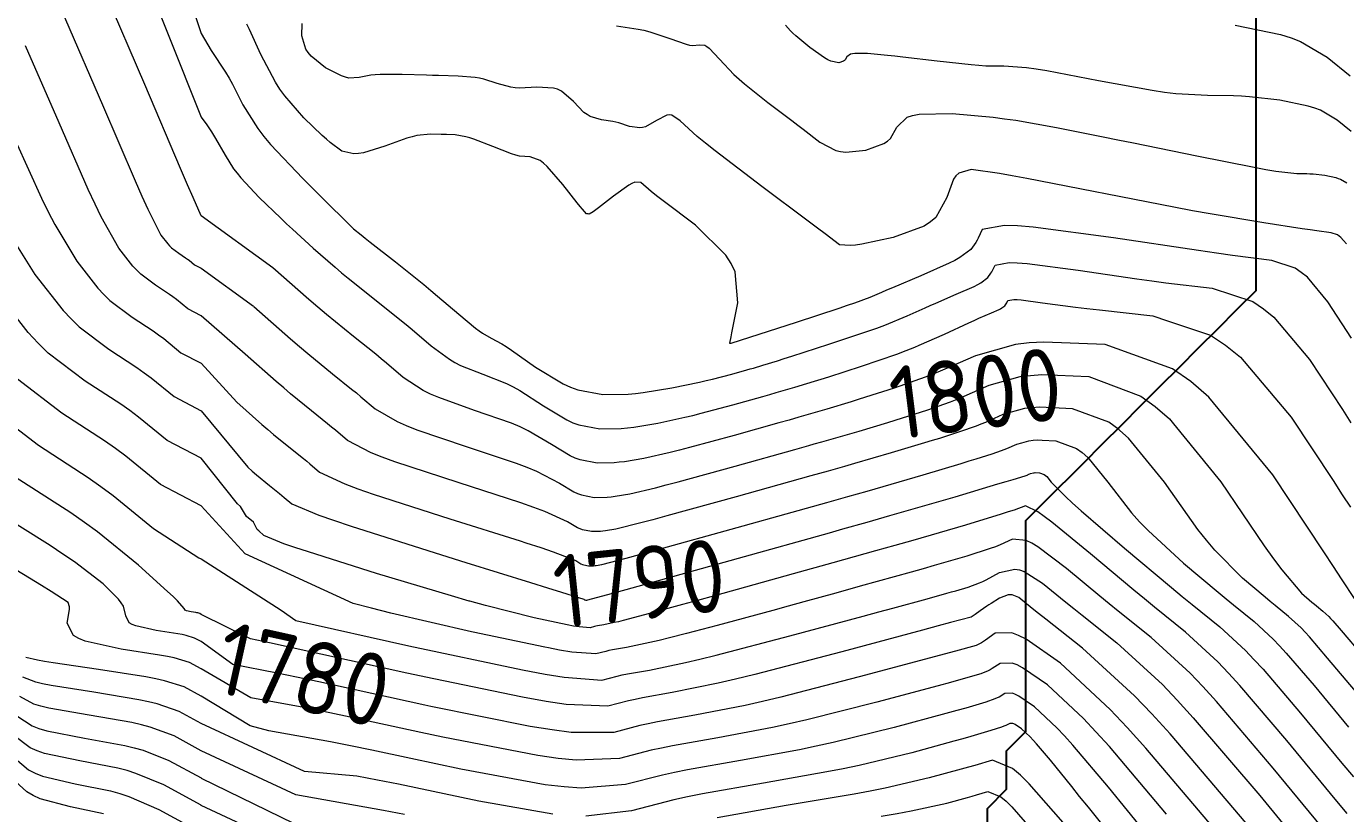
# Model space of a CAD drawing. Header units: millimetres. Extents: x 837475 to 838477, y 1189012 to 1191015.
# Drawn here: x 837990.9 to 838059.6, y 1189089.2 to 1189130.2 of the extents above; entities that cross this region are included whole.
import ezdxf

# ---------------------------------------------------------------- set-up
doc = ezdxf.new("R2010")
doc.units = ezdxf.units.MM
doc.header["$LTSCALE"] = 0.3
doc.layers.add('COTAS 10', color=7, linetype='Continuous', lineweight=9, true_color=0x6e3e2d)
doc.layers.add('COTAS INT', color=7, linetype='Continuous', lineweight=5, true_color=0x9fa19f)
doc.layers.add('DRENAJE', color=5, linetype='Continuous', lineweight=25)
doc.styles.get("Standard").update_dxf_attribs({"font": 'isocp2.shx', "bigfont": '@extfont2.shx'})

msp = doc.modelspace()

# ---------------------------------------------------------------- linework, layer by layer
at = {"layer": 'COTAS 10'}
for points in [[(838060.102, 1189100.369), (838059.396, 1189101.443), (838058.98, 1189102.073), (838058.467, 1189102.849), (838055.817, 1189106.855), (838052.485, 1189110.908), (838051.543, 1189111.713), (838050.593, 1189112.38), (838047.09, 1189113.644), (838043.888, 1189113.778), (838043.127, 1189113.733), (838042.421, 1189113.653), (838040.325, 1189113.066), (838038.619, 1189112.309), (838038.159, 1189112.121), (838037.703, 1189111.942), (838036.1, 1189111.375), (838034.608, 1189110.9), (838034.222, 1189110.779), (838033.847, 1189110.663), (838032.594, 1189110.282), (838031.74, 1189110.034), (838031.135, 1189109.858), (838030.632, 1189109.714), (838030.085, 1189109.56), (838027.752, 1189108.907), (838025.441, 1189108.281), (838024.909, 1189108.143), (838024.423, 1189108.021), (838023.059, 1189107.706), (838022.041, 1189107.539), (838021.773, 1189107.51), (838021.512, 1189107.488), (838020.62, 1189107.468), (838019.738, 1189107.634), (838019.484, 1189107.729), (838019.225, 1189107.844), (838018.251, 1189108.439), (838017.025, 1189109.157), (838016.607, 1189109.351), (838016.156, 1189109.543), (838014.241, 1189110.217), (838012.37, 1189110.882), (838011.947, 1189111.068), (838011.564, 1189111.254), (838010.52, 1189111.935), (838009.65, 1189112.679), (838009.376, 1189112.906), (838009.088, 1189113.142), (838007.927, 1189114.069), (838006.52, 1189115.218), (838006.076, 1189115.594), (838005.609, 1189115.995), (838003.728, 1189117.65), (838000, 1189120.349), (837999.573, 1189121.301), (837999.282, 1189121.977), (837998.924, 1189122.815), (837997.067, 1189127.193), (837994.996, 1189132.014)], [(838021.624, 1189130.247), (838022.756, 1189130.087), (838023.06, 1189130.021), (838023.359, 1189129.945), (838024.401, 1189129.593), (838025.256, 1189129.292), (838025.436, 1189129.248), (838025.592, 1189129.222), (838025.951, 1189129.27), (838026.232, 1189129.253), (838026.339, 1189129.185), (838026.457, 1189129.089), (838026.988, 1189128.518), (838027.748, 1189127.715), (838028.012, 1189127.473), (838028.297, 1189127.224), (838029.52, 1189126.254), (838030.769, 1189125.315), (838031.072, 1189125.084), (838031.356, 1189124.867), (838032.225, 1189124.189), (838033.048, 1189123.764), (838033.303, 1189123.706), (838033.568, 1189123.673), (838034.624, 1189123.77), (838035.559, 1189124.117), (838035.75, 1189124.241), (838035.91, 1189124.378), (838036.24, 1189124.978), (838036.764, 1189125.5), (838037.046, 1189125.588), (838037.389, 1189125.652), (838039.123, 1189125.679), (838041.248, 1189125.489), (838041.837, 1189125.416), (838042.426, 1189125.334), (838044.557, 1189124.964), (838046.974, 1189124.475), (838047.743, 1189124.319), (838048.557, 1189124.153), (838051.858, 1189123.476), (838054.838, 1189122.887), (838055.449, 1189122.776), (838055.968, 1189122.688), (838057.069, 1189122.558), (838057.594, 1189122.555), (838057.75, 1189122.546), (838057.91, 1189122.535), (838058.527, 1189122.465), (838059.095, 1189122.348), (838059.226, 1189122.307), (838059.345, 1189122.262), (838059.675, 1189122.066)], [(838059.694, 1189089.21), (838059.064, 1189089.962), (838056.548, 1189093.009), (838054.094, 1189095.886), (838053.503, 1189096.531), (838052.951, 1189097.111), (838051.274, 1189098.656), (838049.646, 1189099.961), (838049.124, 1189100.389), (838048.57, 1189100.846), (838046.316, 1189102.735), (838044.303, 1189104.384), (838043.902, 1189104.689), (838043.569, 1189104.928), (838042.934, 1189105.244), (838042.338, 1189105.022), (838042.03, 1189104.922), (838041.661, 1189104.805), (838039.811, 1189104.243), (838037.063, 1189103.443), (838036.128, 1189103.177), (838035.117, 1189102.89), (838032.895, 1189102.269), (838030.836, 1189101.693), (838026.742, 1189100.559), (838025.849, 1189100.312), (838025.061, 1189100.096), (838023.085, 1189099.557), (838021.973, 1189099.267), (838021.73, 1189099.206), (838021.514, 1189099.155), (838020.968, 1189099.04), (838020.636, 1189098.982), (838020.556, 1189098.966), (838020.481, 1189098.949), (838020.251, 1189098.89), (838019.685, 1189098.932), (838019.398, 1189098.98), (838019.054, 1189099.044), (838017.341, 1189099.406), (838014.815, 1189100.043), (838014, 1189100.27), (838013.958, 1189100.281), (838013.033, 1189100.544), (838009.127, 1189101.716), (838005.582, 1189102.839), (838004.885, 1189103.071), (838004.311, 1189103.27), (838003.265, 1189103.704), (838002.995, 1189103.935), (838002.91, 1189104.005), (838002.719, 1189104.39), (838002.359, 1189104.678), (838002.051, 1189105.211), (838001.897, 1189105.343), (838000, 1189107.724), (837998.23, 1189108.644), (837996.732, 1189109.87), (837996.278, 1189110.206), (837995.807, 1189110.54), (837993.964, 1189111.735), (837992.036, 1189113.206), (837991.512, 1189113.714), (837990.991, 1189114.266), (837989.143, 1189116.624)], [(838050.286, 1189089.178), (838047.303, 1189092.694), (838046.603, 1189093.468), (838045.958, 1189094.154), (838044.082, 1189095.91), (838042.779, 1189096.806), (838042.494, 1189096.95), (838042.243, 1189097.049), (838041.61, 1189097.032), (838041.205, 1189096.76), (838041.096, 1189096.698), (838040.989, 1189096.642), (838040.616, 1189096.488), (838039.563, 1189096.19), (838039.027, 1189096.044), (838038.385, 1189095.869), (838035.187, 1189095.008), (838031.551, 1189094.089), (838030.633, 1189093.879), (838029.755, 1189093.687), (838026.904, 1189093.152), (838024.54, 1189092.737), (838023.968, 1189092.621), (838023.432, 1189092.504), (838021.794, 1189092.077), (838019.526, 1189091.984), (838018.593, 1189092.078), (838017.528, 1189092.224), (838012.58, 1189093.183), (838011.438, 1189093.432), (838007.511, 1189094.288), (838006.37, 1189094.526), (838005.342, 1189094.734), (838002.58, 1189095.24), (838000, 1189096.744), (837999.998, 1189096.745), (837999.388, 1189097.079), (837998.599, 1189097.315), (837998.243, 1189097.389), (837997.829, 1189097.467), (837995.839, 1189097.779), (837993.961, 1189098.192), (837993.618, 1189098.333), (837993.35, 1189098.485), (837993.021, 1189099.133), (837993.131, 1189099.738), (837993.14, 1189099.864), (837993.14, 1189099.972), (837993.064, 1189100.211), (837992.187, 1189100.774), (837991.681, 1189101.086), (837991.063, 1189101.466), (837987.88, 1189103.404)], [(838004.454, 1189087.546), (838000, 1189089.635), (837999.993, 1189089.639), (837998.053, 1189090.701), (837996.6, 1189091.303), (837996.138, 1189091.444), (837995.65, 1189091.574), (837993.674, 1189091.95), (837991.844, 1189092.339), (837991.448, 1189092.476), (837991.1, 1189092.627), (837990.244, 1189093.279)]]:
    msp.add_lwpolyline(points, dxfattribs=at)
at = {"layer": 'COTAS INT'}
for points in [[(837995.01, 1189138.001), (838000, 1189125.503), (838000.286, 1189125.097), (838000.536, 1189124.723), (838000.752, 1189124.389), (838001.247, 1189123.515), (838001.686, 1189122.805), (838001.866, 1189122.573), (838002.072, 1189122.327), (838003.027, 1189121.312), (838004.139, 1189120.229), (838004.444, 1189119.94), (838004.747, 1189119.656), (838005.828, 1189118.667), (838006.97, 1189117.676), (838007.311, 1189117.39), (838007.662, 1189117.1), (838009.02, 1189116.009), (838010.341, 1189114.954), (838010.669, 1189114.686), (838010.981, 1189114.428), (838011.972, 1189113.581), (838012.924, 1189112.879), (838013.211, 1189112.713), (838013.509, 1189112.558), (838014.673, 1189112.1), (838015.906, 1189111.616), (838016.249, 1189111.446), (838016.592, 1189111.259), (838017.833, 1189110.455), (838019.04, 1189109.719), (838019.361, 1189109.575), (838019.676, 1189109.458), (838020.768, 1189109.253), (838021.873, 1189109.277), (838022.197, 1189109.304), (838022.528, 1189109.341), (838023.79, 1189109.548), (838025.187, 1189109.856), (838025.604, 1189109.957), (838026.034, 1189110.064), (838027.694, 1189110.505), (838029.252, 1189110.941), (838029.616, 1189111.044), (838029.952, 1189111.14), (838030.925, 1189111.423), (838031.543, 1189111.613), (838031.936, 1189111.733), (838032.295, 1189111.846), (838032.689, 1189111.97), (838034.399, 1189112.517), (838036.239, 1189113.152), (838036.714, 1189113.332), (838037.176, 1189113.513), (838037.4, 1189113.611), (838038.72, 1189114.184), (838039.977, 1189114.771), (838040.257, 1189114.9), (838040.507, 1189115.013), (838041.165, 1189115.302), (838041.554, 1189115.475), (838041.634, 1189115.516), (838041.703, 1189115.554), (838041.854, 1189115.666), (838041.923, 1189115.763), (838041.957, 1189115.823), (838042.011, 1189115.94), (838042.319, 1189115.998), (838042.495, 1189115.991), (838042.712, 1189115.974), (838043.823, 1189115.828), (838045.536, 1189115.596), (838046.132, 1189115.524), (838046.78, 1189115.448), (838049.56, 1189115.148), (838049.614, 1189115.131), (838050.279, 1189114.908), (838052.566, 1189114.142), (838053.357, 1189113.622), (838054.131, 1189112.996), (838056.774, 1189109.863), (838058.952, 1189106.557), (838059.432, 1189105.822), (838059.858, 1189105.166)], [(837997.725, 1189136.69), (838000, 1189129.859), (838000.513, 1189128.963), (838001.271, 1189127.835), (838001.457, 1189127.528), (838001.632, 1189127.223), (838002.177, 1189126.139), (838002.944, 1189124.898), (838003.259, 1189124.494), (838003.618, 1189124.063), (838005.287, 1189122.291), (838006.883, 1189120.709), (838007.197, 1189120.398), (838007.456, 1189120.143), (838007.928, 1189119.683), (838008.331, 1189119.357), (838008.545, 1189119.187), (838008.805, 1189118.981), (838010.113, 1189117.95), (838011.594, 1189116.767), (838011.962, 1189116.466), (838012.312, 1189116.176), (838013.423, 1189115.227), (838014.284, 1189114.504), (838014.476, 1189114.358), (838014.648, 1189114.234), (838015.105, 1189113.982), (838015.657, 1189113.689), (838015.89, 1189113.54), (838016.158, 1189113.362), (838017.415, 1189112.472), (838018.854, 1189111.593), (838019.237, 1189111.422), (838019.613, 1189111.282), (838020.916, 1189111.037), (838022.234, 1189111.066), (838022.62, 1189111.099), (838023.016, 1189111.142), (838024.521, 1189111.389), (838025.952, 1189111.691), (838026.3, 1189111.77), (838026.627, 1189111.846), (838027.637, 1189112.104), (838028.418, 1189112.322), (838028.601, 1189112.374), (838028.769, 1189112.422), (838029.257, 1189112.564), (838030.024, 1189112.803), (838030.368, 1189112.912), (838030.77, 1189113.04), (838032.697, 1189113.659), (838034.721, 1189114.337), (838035.184, 1189114.502), (838035.604, 1189114.658), (838036.77, 1189115.14), (838037.704, 1189115.567), (838037.977, 1189115.689), (838038.258, 1189115.811), (838039.325, 1189116.264), (838040.253, 1189116.677), (838040.446, 1189116.775), (838040.61, 1189116.866), (838040.97, 1189117.132), (838041.135, 1189117.365), (838041.177, 1189117.435), (838041.217, 1189117.507), (838041.346, 1189117.787), (838042.081, 1189117.926), (838042.503, 1189117.909), (838043.02, 1189117.868), (838045.675, 1189117.52), (838048.737, 1189117.071), (838049.51, 1189116.965), (838050.251, 1189116.869), (838052.658, 1189116.588), (838054.772, 1189115.881), (838055.329, 1189115.515), (838055.872, 1189115.075), (838057.731, 1189112.871), (838059.437, 1189110.265), (838059.884, 1189109.571)], [(837990.346, 1189136.133), (837991.952, 1189132.757), (837992.433, 1189131.699), (837992.93, 1189130.588), (837994.857, 1189126.133), (837996.558, 1189122.17), (837996.913, 1189121.37), (837997.218, 1189120.698), (837997.899, 1189119.347), (837998.256, 1189118.89), (837998.357, 1189118.783), (837998.459, 1189118.685), (837998.832, 1189118.4), (837999.189, 1189118.169), (837999.28, 1189118.104), (837999.368, 1189118.039), (837999.657, 1189117.802), (838000, 1189117.624), (838002.726, 1189115.652)], [(838059.921, 1189113.973), (838058.688, 1189115.879), (838057.614, 1189117.153), (838057.3, 1189117.407), (838056.978, 1189117.619), (838055.756, 1189118.028), (838053.722, 1189118.289), (838052.888, 1189118.407), (838051.937, 1189118.546), (838047.526, 1189119.213), (838043.327, 1189119.762), (838042.51, 1189119.827), (838041.843, 1189119.854), (838040.681, 1189119.635), (838040.477, 1189119.192), (838040.414, 1189119.078), (838040.348, 1189118.967), (838040.086, 1189118.598), (838039.517, 1189118.177), (838039.257, 1189118.034), (838038.953, 1189117.879), (838037.485, 1189117.225), (838036.008, 1189116.609), (838035.698, 1189116.478), (838035.43, 1189116.364), (838034.82, 1189116.096), (838034.033, 1189115.803), (838033.653, 1189115.673), (838033.203, 1189115.522), (838030.995, 1189114.801), (838027.588, 1189113.704), (838027.586, 1189113.704), (838027.584, 1189113.703), (838027.58, 1189113.702), (838027.573, 1189113.7), (838027.571, 1189113.7), (838027.567, 1189113.699), (838027.553, 1189113.696), (838027.54, 1189113.698), (838027.538, 1189113.7), (838027.536, 1189113.703), (838027.536, 1189113.719), (838027.602, 1189114.055), (838027.642, 1189114.26), (838027.692, 1189114.512), (838027.951, 1189115.826), (838027.808, 1189117.435), (838027.605, 1189117.874), (838027.33, 1189118.309), (838025.743, 1189119.86), (838024.059, 1189121.133), (838023.723, 1189121.394), (838023.444, 1189121.615), (838022.903, 1189122.085), (838022.579, 1189122.106), (838022.435, 1189122.044), (838022.268, 1189121.954), (838021.471, 1189121.383), (838020.698, 1189120.775), (838020.547, 1189120.66), (838020.422, 1189120.569), (838020.2, 1189120.435), (838020.152, 1189120.451), (838020.139, 1189120.454), (838020.125, 1189120.457), (838020.074, 1189120.465), (838019.853, 1189120.7), (838019.732, 1189120.846), (838019.586, 1189121.028), (838018.842, 1189121.98), (838018.027, 1189122.92), (838017.835, 1189123.095), (838017.658, 1189123.232), (838017.141, 1189123.421), (838016.585, 1189123.47), (838016.383, 1189123.521), (838016.16, 1189123.587), (838015.184, 1189123.958), (838014.208, 1189124.342), (838013.986, 1189124.417), (838013.784, 1189124.477), (838013.23, 1189124.579), (838012.78, 1189124.592), (838012.644, 1189124.596), (838012.503, 1189124.6), (838011.951, 1189124.617), (838011.231, 1189124.532), (838010.983, 1189124.472), (838010.714, 1189124.396), (838009.57, 1189123.989), (838008.445, 1189123.637), (838008.19, 1189123.595), (838007.958, 1189123.578), (838007.32, 1189123.719), (838006.725, 1189124.169), (838006.519, 1189124.346), (838006.296, 1189124.545), (838005.342, 1189125.457), (838004.349, 1189126.61), (838004.101, 1189126.961), (838003.864, 1189127.326), (838003.108, 1189128.762), (838002.512, 1189130.057), (838002.378, 1189130.333)], [(838059.646, 1189118.887), (838059.499, 1189119.062), (838059.356, 1189119.231), (838059.271, 1189119.3), (838059.184, 1189119.357), (838058.854, 1189119.467), (838058.106, 1189119.568), (838057.756, 1189119.62), (838057.344, 1189119.681), (838055.34, 1189119.986), (838052.545, 1189120.457), (838051.635, 1189120.622), (838050.665, 1189120.803), (838043.001, 1189122.3), (838042.235, 1189122.441), (838041.578, 1189122.556), (838040.111, 1189122.766), (838039.456, 1189122.573), (838039.311, 1189122.434), (838039.181, 1189122.258), (838038.844, 1189121.316), (838038.271, 1189120.274), (838037.993, 1189120.036), (838037.662, 1189119.819), (838036.036, 1189119.217), (838034.414, 1189118.881), (838034.085, 1189118.831), (838033.81, 1189118.801), (838033.25, 1189118.849), (838032.498, 1189119.419), (838032.101, 1189119.717), (838031.622, 1189120.076), (838029.209, 1189121.879), (838026.763, 1189123.742), (838026.262, 1189124.139), (838025.838, 1189124.484), (838024.946, 1189125.301), (838024.518, 1189125.598), (838024.387, 1189125.615), (838024.25, 1189125.603), (838023.711, 1189125.327), (838023.145, 1189124.998), (838022.991, 1189124.954), (838022.839, 1189124.931), (838022.3, 1189125.014), (838021.756, 1189125.198), (838021.599, 1189125.238), (838021.441, 1189125.272), (838020.849, 1189125.356), (838020.255, 1189125.534), (838020.095, 1189125.628), (838019.937, 1189125.742), (838019.384, 1189126.315), (838018.763, 1189126.853), (838018.562, 1189126.946), (838018.349, 1189127.013), (838017.473, 1189127.052), (838016.577, 1189127.008), (838016.35, 1189127.023), (838016.133, 1189127.051), (838015.424, 1189127.249), (838014.718, 1189127.477), (838014.501, 1189127.522), (838014.275, 1189127.561), (838013.384, 1189127.636), (838012.359, 1189127.665), (838012.05, 1189127.674), (838011.729, 1189127.683), (838010.475, 1189127.722), (838009.322, 1189127.722), (838009.064, 1189127.707), (838008.834, 1189127.685), (838008.223, 1189127.554), (838007.691, 1189127.528), (838007.51, 1189127.573), (838007.313, 1189127.641), (838006.481, 1189128.073), (838005.724, 1189128.681), (838005.575, 1189128.858), (838005.453, 1189129.04), (838005.234, 1189129.73), (838005.258, 1189130.373)], [(838059.904, 1189124.746), (838059.16, 1189125.345), (838058.304, 1189125.852), (838057.997, 1189125.969), (838057.66, 1189126.076), (838056.188, 1189126.377), (838054.593, 1189126.558), (838054.179, 1189126.588), (838053.776, 1189126.61), (838052.416, 1189126.619), (838050.764, 1189126.709), (838050.176, 1189126.782), (838049.532, 1189126.877), (838046.733, 1189127.391), (838044.052, 1189127.904), (838043.481, 1189127.997), (838042.985, 1189128.068), (838041.812, 1189128.151), (838040.86, 1189128.157), (838040.504, 1189128.181), (838040.106, 1189128.214), (838038.333, 1189128.411), (838036.537, 1189128.628), (838036.125, 1189128.674), (838035.751, 1189128.713), (838034.706, 1189128.804), (838034.053, 1189128.809), (838033.925, 1189128.795), (838033.82, 1189128.774), (838033.635, 1189128.64), (838033.548, 1189128.483), (838033.506, 1189128.447), (838033.457, 1189128.414), (838033.211, 1189128.324), (838032.8, 1189128.405), (838032.645, 1189128.481), (838032.473, 1189128.58), (838031.703, 1189129.131), (838030.97, 1189129.737), (838030.822, 1189129.871), (838030.696, 1189129.99), (838030.438, 1189130.296)], [(838053.849, 1189130.29), (838056.224, 1189129.803), (838056.768, 1189129.631), (838057.264, 1189129.442), (838058.645, 1189128.625), (838059.845, 1189127.657)], [(838060.117, 1189095.589), (838058.67, 1189097.307), (838057.725, 1189098.415), (838057.497, 1189098.664), (838057.284, 1189098.887), (838056.638, 1189099.482), (838055.935, 1189100.049), (838055.686, 1189100.255), (838055.414, 1189100.481), (838054.233, 1189101.473), (838052.798, 1189102.927), (838052.365, 1189103.446), (838051.916, 1189104.014), (838050.167, 1189106.483), (838048.306, 1189108.77), (838047.853, 1189109.168), (838047.788, 1189109.224), (838047.268, 1189109.599), (838045.376, 1189110.303), (838043.665, 1189110.375), (838043.259, 1189110.351), (838042.881, 1189110.308), (838041.762, 1189109.995), (838040.85, 1189109.59), (838040.604, 1189109.489), (838040.361, 1189109.394), (838039.504, 1189109.091), (838038.446, 1189108.759), (838038.075, 1189108.646), (838037.671, 1189108.523), (838035.931, 1189108), (838034.027, 1189107.447), (838033.501, 1189107.294), (838032.663, 1189107.055), (838031.753, 1189106.798), (838027.866, 1189105.711), (838024.254, 1189104.716), (838023.517, 1189104.517), (838022.895, 1189104.35), (838021.597, 1189104.023), (838021.065, 1189103.936), (838020.926, 1189103.921), (838020.789, 1189103.909), (838020.323, 1189103.899), (838019.863, 1189103.986), (838019.731, 1189104.035), (838019.595, 1189104.096), (838019.087, 1189104.406), (838017.892, 1189104.952), (838017.325, 1189105.161), (838016.654, 1189105.396), (838013.377, 1189106.451), (838010.092, 1189107.529), (838009.417, 1189107.778), (838008.844, 1189108.005), (838007.618, 1189108.642), (838006.988, 1189109.181), (838006.789, 1189109.345), (838006.581, 1189109.516), (838005.74, 1189110.188), (838004.658, 1189111.076), (838004.298, 1189111.384), (838003.91, 1189111.718), (838002.29, 1189113.148), (838000, 1189115.149), (837999.3, 1189115.513), (837998.709, 1189115.997), (837998.529, 1189116.13), (837998.343, 1189116.262), (837997.615, 1189116.734), (837996.853, 1189117.315), (837996.646, 1189117.516), (837996.44, 1189117.734), (837995.71, 1189118.666), (837994.794, 1189120.303), (837994.471, 1189120.966), (837994.118, 1189121.72), (837992.594, 1189125.199), (837990.845, 1189129.209)], [(837990.331, 1189124.264), (837991.679, 1189121.27), (837992.029, 1189120.562), (837992.37, 1189119.908), (837993.521, 1189117.985), (837994.624, 1189116.578), (837994.934, 1189116.249), (837995.247, 1189115.945), (837996.398, 1189115.068), (837997.498, 1189114.355), (837997.779, 1189114.155), (837998.05, 1189113.955), (837998.944, 1189113.223), (838000, 1189112.674), (838001.854, 1189110.643), (838003.165, 1189109.486), (838003.479, 1189109.215), (838003.771, 1189108.966), (838004.647, 1189108.247), (838005.327, 1189107.704), (838005.496, 1189107.565), (838005.657, 1189107.432), (838006.167, 1189106.996), (838007.484, 1189106.38), (838008.152, 1189106.133), (838008.953, 1189105.853), (838012.945, 1189104.569), (838016.619, 1189103.413), (838016.904, 1189103.322), (838017.683, 1189103.067), (838018.326, 1189102.85), (838019.505, 1189102.389), (838019.78, 1189102.221), (838019.854, 1189102.188), (838019.926, 1189102.162), (838020.175, 1189102.115), (838020.428, 1189102.12), (838020.502, 1189102.126), (838020.578, 1189102.135), (838020.866, 1189102.182), (838022.131, 1189102.515), (838022.822, 1189102.703), (838023.661, 1189102.934), (838027.923, 1189104.112), (838030.781, 1189104.912), (838032.586, 1189105.416), (838033.679, 1189105.726), (838034.685, 1189106.012), (838037.599, 1189106.86), (838039.583, 1189107.453), (838040.002, 1189107.579), (838040.365, 1189107.689), (838041.206, 1189107.949), (838041.689, 1189108.12), (838041.827, 1189108.174), (838041.966, 1189108.23), (838042.48, 1189108.459), (838042.735, 1189108.531), (838043.112, 1189108.636), (838043.325, 1189108.66), (838043.554, 1189108.674), (838043.805, 1189108.664), (838044.519, 1189108.633), (838045.587, 1189108.235), (838045.88, 1189108.024), (838046.173, 1189107.768), (838047.223, 1189106.478), (838048.462, 1189104.87), (838048.875, 1189104.415), (838049.317, 1189103.955), (838051.165, 1189102.256), (838052.974, 1189100.737), (838053.391, 1189100.39), (838053.773, 1189100.075), (838054.85, 1189099.207), (838055.84, 1189098.295), (838056.166, 1189097.953), (838056.515, 1189097.572), (838057.963, 1189095.874), (838059.766, 1189093.713)], [(837989.947, 1189119.513), (837991.332, 1189117.305), (837992.807, 1189115.422), (837993.223, 1189114.981), (837993.642, 1189114.575), (837995.181, 1189113.401), (837996.653, 1189112.448), (837997.029, 1189112.181), (837997.391, 1189111.912), (837998.587, 1189110.934), (838000, 1189110.199), (838002.421, 1189107.254), (838002.66, 1189107.047), (838002.884, 1189106.857), (838003.553, 1189106.307), (838004.074, 1189105.891), (838004.203, 1189105.785), (838004.326, 1189105.684), (838004.716, 1189105.35), (838006.124, 1189104.755), (838006.888, 1189104.488), (838007.814, 1189104.177), (838012.513, 1189102.686), (838013.786, 1189102.292), (838017.153, 1189101.249), (838018.042, 1189100.972), (838018.76, 1189100.747), (838019.923, 1189100.373), (838019.966, 1189100.347), (838019.988, 1189100.337), (838020.027, 1189100.33), (838020.067, 1189100.331), (838020.078, 1189100.332), (838020.09, 1189100.333), (838020.135, 1189100.341), (838021.367, 1189100.68), (838022.126, 1189100.89), (838023.068, 1189101.151), (838027.98, 1189102.514), (838032.728, 1189103.842), (838033.42, 1189104.035), (838034.694, 1189104.396), (838035.868, 1189104.73), (838039.267, 1189105.719), (838041.495, 1189106.383), (838041.929, 1189106.513), (838042.284, 1189106.619), (838042.908, 1189106.807), (838043.018, 1189106.846), (838043.049, 1189106.858), (838043.081, 1189106.871), (838043.198, 1189106.923), (838043.342, 1189106.963), (838043.391, 1189106.969), (838043.443, 1189106.972), (838043.663, 1189106.963), (838043.906, 1189106.872), (838043.973, 1189106.824), (838044.039, 1189106.766), (838044.279, 1189106.472), (838045.009, 1189105.727), (838045.385, 1189105.384), (838045.837, 1189104.982), (838048.098, 1189103.039), (838050.534, 1189100.992), (838051.097, 1189100.525), (838051.611, 1189100.102), (838053.062, 1189098.931), (838054.395, 1189097.703), (838054.835, 1189097.242), (838055.305, 1189096.729), (838057.255, 1189094.442), (838059.415, 1189091.838), (838060.016, 1189091.125)], [(838002.746, 1189115.634), (838004.655, 1189113.95), (838005.116, 1189113.552), (838005.546, 1189113.186), (838006.833, 1189112.128), (838007.834, 1189111.329), (838008.083, 1189111.126), (838008.319, 1189110.93), (838009.069, 1189110.288), (838010.204, 1189109.629), (838010.682, 1189109.423), (838011.231, 1189109.206), (838013.809, 1189108.334), (838016.405, 1189107.469), (838016.966, 1189107.256), (838017.459, 1189107.055), (838018.669, 1189106.422), (838019.41, 1189105.97), (838019.607, 1189105.882), (838019.801, 1189105.81), (838020.472, 1189105.684), (838021.15, 1189105.698), (838021.349, 1189105.715), (838021.553, 1189105.738), (838022.328, 1189105.865), (838023.659, 1189106.186), (838024.213, 1189106.33), (838024.848, 1189106.499), (838027.809, 1189107.309), (838030.919, 1189108.179), (838031.647, 1189108.385), (838031.935, 1189108.467), (838032.318, 1189108.576), (838034.262, 1189109.141), (838035.759, 1189109.593), (838036.149, 1189109.713), (838036.527, 1189109.83), (838037.802, 1189110.233), (838039.032, 1189110.668), (838039.381, 1189110.805), (838039.735, 1189110.949), (838041.044, 1189111.53), (838042.651, 1189111.981), (838043.193, 1189112.042), (838043.776, 1189112.077), (838046.233, 1189111.974), (838048.948, 1189110.962), (838049.695, 1189110.423), (838050.44, 1189109.773), (838050.65, 1189109.516), (838053.111, 1189106.489), (838055.37, 1189103.158), (838055.854, 1189102.477), (838056.278, 1189101.9), (838057.301, 1189100.689), (838057.853, 1189100.225), (838057.981, 1189100.119), (838058.097, 1189100.023), (838058.426, 1189099.758), (838058.729, 1189099.479), (838058.828, 1189099.374), (838058.935, 1189099.258), (838059.378, 1189098.739), (838060.468, 1189097.465)], [(838058.712, 1189088.086), (838055.841, 1189091.576), (838052.884, 1189095.043), (838052.172, 1189095.82), (838051.506, 1189096.518), (838049.486, 1189098.381), (838047.763, 1189099.751), (838047.285, 1189100.139), (838046.806, 1189100.531), (838045.071, 1189101.976), (838043.582, 1189103.105), (838043.258, 1189103.297), (838042.972, 1189103.437), (838042.258, 1189103.505), (838041.611, 1189103.205), (838041.367, 1189103.112), (838041.096, 1189103.014), (838039.883, 1189102.627), (838038.182, 1189102.132), (838037.603, 1189101.967), (838036.977, 1189101.789), (838034.327, 1189101.048), (838033.061, 1189100.699), (838031.385, 1189100.237), (838030.576, 1189100.015), (838029.768, 1189099.795), (838026.871, 1189099.013), (838025.275, 1189098.597), (838024.394, 1189098.367), (838023.852, 1189098.232), (838023.371, 1189098.117), (838022.155, 1189097.863), (838021.417, 1189097.733), (838021.239, 1189097.697), (838021.071, 1189097.66), (838020.56, 1189097.527), (838019.299, 1189097.622), (838018.66, 1189097.729), (838018.086, 1189097.836), (838017.894, 1189097.871), (838014.171, 1189098.659), (838014.078, 1189098.678), (838009.876, 1189099.657), (838008.866, 1189099.908), (838007.922, 1189100.15), (838002.294, 1189102.733), (838000, 1189105.248), (837997.873, 1189106.355), (837996.073, 1189107.828), (837995.528, 1189108.231), (837994.962, 1189108.633), (837992.748, 1189110.069), (837990.431, 1189111.836)], [(837988.825, 1189110.466), (837991.531, 1189108.403), (837994.117, 1189106.726), (837994.778, 1189106.257), (837995.415, 1189105.785), (837997.516, 1189104.065), (837999.884, 1189102.529), (838000, 1189102.478), (838004.162, 1189099.813), (838004.937, 1189099.27), (838010.816, 1189097.949), (838016.733, 1189096.698), (838017.921, 1189096.477), (838018.913, 1189096.311), (838020.868, 1189096.164), (838021.661, 1189096.371), (838021.921, 1189096.428), (838022.198, 1189096.484), (838023.342, 1189096.685), (838025.229, 1189097.08), (838025.974, 1189097.258), (838026.815, 1189097.467), (838030.657, 1189098.47), (838034.475, 1189099.495), (838035.302, 1189099.718), (838036.028, 1189099.915), (838037.818, 1189100.403), (838038.837, 1189100.688), (838039.078, 1189100.756), (838039.301, 1189100.82), (838039.955, 1189101.01), (838040.531, 1189101.223), (838040.704, 1189101.301), (838040.884, 1189101.388), (838041.582, 1189101.767), (838042.376, 1189101.946), (838042.615, 1189101.906), (838042.862, 1189101.827), (838043.827, 1189101.218), (838045.041, 1189100.215), (838045.446, 1189099.889), (838045.88, 1189099.541), (838047.698, 1189098.105), (838050.062, 1189095.926), (838050.841, 1189095.109), (838051.674, 1189094.2), (838055.133, 1189090.144), (838058.361, 1189086.21)], [(838054.426, 1189088.711), (838050.464, 1189093.357), (838049.51, 1189094.399), (838048.617, 1189095.334), (838045.91, 1189097.83), (838043.998, 1189099.33), (838043.607, 1189099.639), (838043.276, 1189099.9), (838042.583, 1189100.459), (838042.246, 1189100.609), (838042.141, 1189100.613), (838042.03, 1189100.602), (838041.585, 1189100.425), (838041.137, 1189100.153), (838041.025, 1189100.081), (838040.917, 1189100.011), (838040.571, 1189099.767), (838040.307, 1189099.576), (838040.252, 1189099.538), (838040.205, 1189099.506), (838040.097, 1189099.445), (838039.03, 1189099.157), (838038.378, 1189098.982), (838037.57, 1189098.765), (838033.365, 1189097.637), (838028.837, 1189096.46), (838027.826, 1189096.212), (838026.921, 1189095.998), (838024.53, 1189095.507), (838022.979, 1189095.235), (838022.603, 1189095.159), (838022.252, 1189095.082), (838021.177, 1189094.802), (838019.01, 1189094.893), (838017.97, 1189095.05), (838016.739, 1189095.265), (838012.115, 1189096.225), (838010.704, 1189096.517), (838004.741, 1189097.841), (838003.555, 1189098.101), (838002.572, 1189098.315), (838000, 1189099.588), (837999.923, 1189099.63), (837999.823, 1189099.66), (837999.778, 1189099.669), (837999.725, 1189099.679), (837999.473, 1189099.719), (837999.235, 1189099.771), (837999.192, 1189099.789), (837999.158, 1189099.808), (837999.116, 1189099.89), (837998.764, 1189100.294), (837998.534, 1189100.516), (837998.246, 1189100.785), (837996.731, 1189102.158), (837994.597, 1189103.884), (837993.92, 1189104.378), (837993.206, 1189104.877), (837990.314, 1189106.736)], [(838053.313, 1189087.775), (838049.202, 1189092.621), (838048.237, 1189093.686), (838047.348, 1189094.632), (838044.764, 1189097.052), (838042.967, 1189098.286), (838042.575, 1189098.485), (838042.229, 1189098.622), (838041.357, 1189098.599), (838040.855, 1189098.242), (838040.741, 1189098.168), (838040.638, 1189098.104), (838040.356, 1189097.967), (838039.296, 1189097.674), (838038.702, 1189097.513), (838037.978, 1189097.317), (838034.276, 1189096.323), (838030.194, 1189095.275), (838029.23, 1189095.045), (838028.338, 1189094.842), (838025.717, 1189094.33), (838023.759, 1189093.986), (838023.286, 1189093.89), (838022.842, 1189093.793), (838021.485, 1189093.439), (838019.268, 1189093.438), (838018.282, 1189093.564), (838017.134, 1189093.744), (838011.956, 1189094.787), (838011.642, 1189094.85), (838006.126, 1189096.065), (838004.962, 1189096.314), (838003.957, 1189096.525), (838001.642, 1189096.971), (838000, 1189098.166), (837999.999, 1189098.167), (837999.656, 1189098.354), (837999.211, 1189098.488), (837999.01, 1189098.529), (837998.777, 1189098.573), (837997.656, 1189098.749), (837996.598, 1189098.981), (837996.405, 1189099.061), (837996.254, 1189099.147), (837996.069, 1189099.511), (837995.947, 1189100.016), (837995.837, 1189100.19), (837995.693, 1189100.379), (837994.898, 1189101.184), (837993.392, 1189102.329), (837992.801, 1189102.732), (837992.134, 1189103.172), (837989.097, 1189105.07)], [(838049.241, 1189088.15), (838047.259, 1189090.582), (838045.404, 1189092.768), (838044.969, 1189093.249), (838044.567, 1189093.676), (838043.401, 1189094.768), (838042.59, 1189095.325), (838042.413, 1189095.415), (838042.257, 1189095.477), (838041.864, 1189095.466), (838041.554, 1189095.279), (838041.451, 1189095.229), (838041.34, 1189095.18), (838040.875, 1189095.009), (838039.829, 1189094.707), (838039.352, 1189094.575), (838038.793, 1189094.422), (838036.098, 1189093.694), (838032.908, 1189092.904), (838032.037, 1189092.712), (838031.171, 1189092.531), (838028.092, 1189091.974), (838025.321, 1189091.488), (838024.651, 1189091.352), (838024.022, 1189091.215), (838022.102, 1189090.714), (838019.784, 1189090.53), (838018.905, 1189090.592), (838017.923, 1189090.704), (838013.518, 1189091.517), (838010.921, 1189092.077), (838008.896, 1189092.512), (838007.777, 1189092.739), (838006.727, 1189092.944), (838003.518, 1189093.51), (838002.554, 1189093.776), (838000, 1189095.322), (837999.997, 1189095.324), (837999.121, 1189095.803), (837998.083, 1189096.129), (837997.633, 1189096.227), (837997.114, 1189096.328), (837994.651, 1189096.72), (837992.292, 1189097.066), (837991.838, 1189097.138), (837991.47, 1189097.2), (837990.859, 1189097.334)], [(838018.317, 1189089.184), (838014.456, 1189089.85), (838010.281, 1189090.736), (838009.184, 1189090.951), (838008.112, 1189091.154), (838005.388, 1189091.401), (838000, 1189093.901), (837999.996, 1189093.903), (837998.854, 1189094.528), (837997.712, 1189094.923), (837997.259, 1189095.031), (837996.748, 1189095.139), (837994.407, 1189095.528), (837992.18, 1189095.884), (837991.741, 1189095.973), (837991.378, 1189096.056), (837990.705, 1189096.321)], [(838010.591, 1189089.164), (838009.498, 1189089.364), (838004.921, 1189090.175), (838000, 1189092.479), (837999.995, 1189092.482), (837998.587, 1189093.252), (837997.341, 1189093.716), (837996.886, 1189093.835), (837996.382, 1189093.951), (837994.163, 1189094.335), (837992.068, 1189094.703), (837991.643, 1189094.807), (837991.285, 1189094.913), (837990.551, 1189095.307)], [(837990.397, 1189094.293), (837991.193, 1189093.77), (837991.546, 1189093.642), (837991.956, 1189093.521), (837993.919, 1189093.143), (837996.016, 1189092.762), (837996.512, 1189092.64), (837996.97, 1189092.509), (837998.32, 1189091.977), (837999.994, 1189091.061), (838000, 1189091.058), (838004.804, 1189088.714)], [(838048.246, 1189087.003), (838046.213, 1189089.535), (838045.755, 1189090.104), (838045.343, 1189090.615), (838044.232, 1189091.985), (838043.505, 1189092.842), (838043.334, 1189093.031), (838043.177, 1189093.198), (838042.719, 1189093.626), (838042.402, 1189093.845), (838042.332, 1189093.88), (838042.271, 1189093.904), (838042.117, 1189093.9), (838041.904, 1189093.797), (838041.806, 1189093.759), (838041.691, 1189093.717), (838041.134, 1189093.53), (838040.095, 1189093.224), (838039.676, 1189093.106), (838039.201, 1189092.974), (838037.009, 1189092.38), (838034.264, 1189091.719), (838033.44, 1189091.545), (838032.588, 1189091.376), (838029.279, 1189090.797), (838026.102, 1189090.239), (838025.333, 1189090.083), (838024.612, 1189089.926), (838022.411, 1189089.352), (838020.042, 1189089.076)], [(837990.09, 1189092.265), (837991.008, 1189091.484), (837991.351, 1189091.311), (837991.732, 1189091.157), (837993.43, 1189090.758), (837995.284, 1189090.385), (837995.764, 1189090.248), (837996.229, 1189090.096), (837997.786, 1189089.425), (837999.993, 1189088.218)], [(838045.27, 1189088.301), (838043.132, 1189090.76), (838042.665, 1189091.211), (838042.253, 1189091.561), (838041.216, 1189091.995), (838040.296, 1189091.719), (838039.957, 1189091.623), (838039.581, 1189091.518), (838037.92, 1189091.065), (838035.621, 1189090.534), (838034.844, 1189090.379), (838034.005, 1189090.22), (838030.466, 1189089.619), (838026.882, 1189088.99)], [(837994.918, 1189089.197), (837993.186, 1189089.565), (837991.62, 1189089.975), (837991.253, 1189090.145), (837990.915, 1189090.341), (837989.936, 1189091.251)], [(838035.422, 1189089.065), (838036.247, 1189089.212), (838036.978, 1189089.349), (838038.831, 1189089.751), (838039.912, 1189090.046), (838040.157, 1189090.114), (838040.378, 1189090.177), (838040.977, 1189090.356), (838041.652, 1189090.074), (838041.92, 1189089.846), (838042.224, 1189089.553), (838043.616, 1189087.952)]]:
    msp.add_lwpolyline(points, dxfattribs=at)
at = {"layer": 'DRENAJE'}
msp.add_polyline3d([(838054.928, 1189138.443, 0), (838054.928, 1189116.45, 0), (838053.929, 1189115.451, 0), (838052.929, 1189114.451, 0), (838051.929, 1189113.451, 0), (838050.93, 1189112.452, 0), (838049.93, 1189111.452, 0), (838048.93, 1189110.452, 0), (838047.931, 1189109.453, 0), (838046.931, 1189108.453, 0), (838045.931, 1189107.453, 0), (838043.932, 1189105.454, 0), (838042.932, 1189104.454, 0), (838042.932, 1189093.458, 0), (838041.933, 1189092.459, 0), (838041.933, 1189090.459, 0), (838040.933, 1189089.46, 0), (838040.933, 1189087.46, 0)], dxfattribs=at)

# ---------------------------------------------------------------- texts
at = {"layer": 'COTAS 10', "char_height": 3.8, "attachment_point": 7}
for s, insert, rotation in [('1800', (838036.132, 1189108.666), 7.09262), ('1790', (838018.575, 1189098.844), 6.04233), ('1780', (838000.511, 1189095.566), 347.54063)]:
    msp.add_mtext(s, dxfattribs=dict(at, insert=insert, rotation=rotation))

doc.saveas('drawing.dxf')
